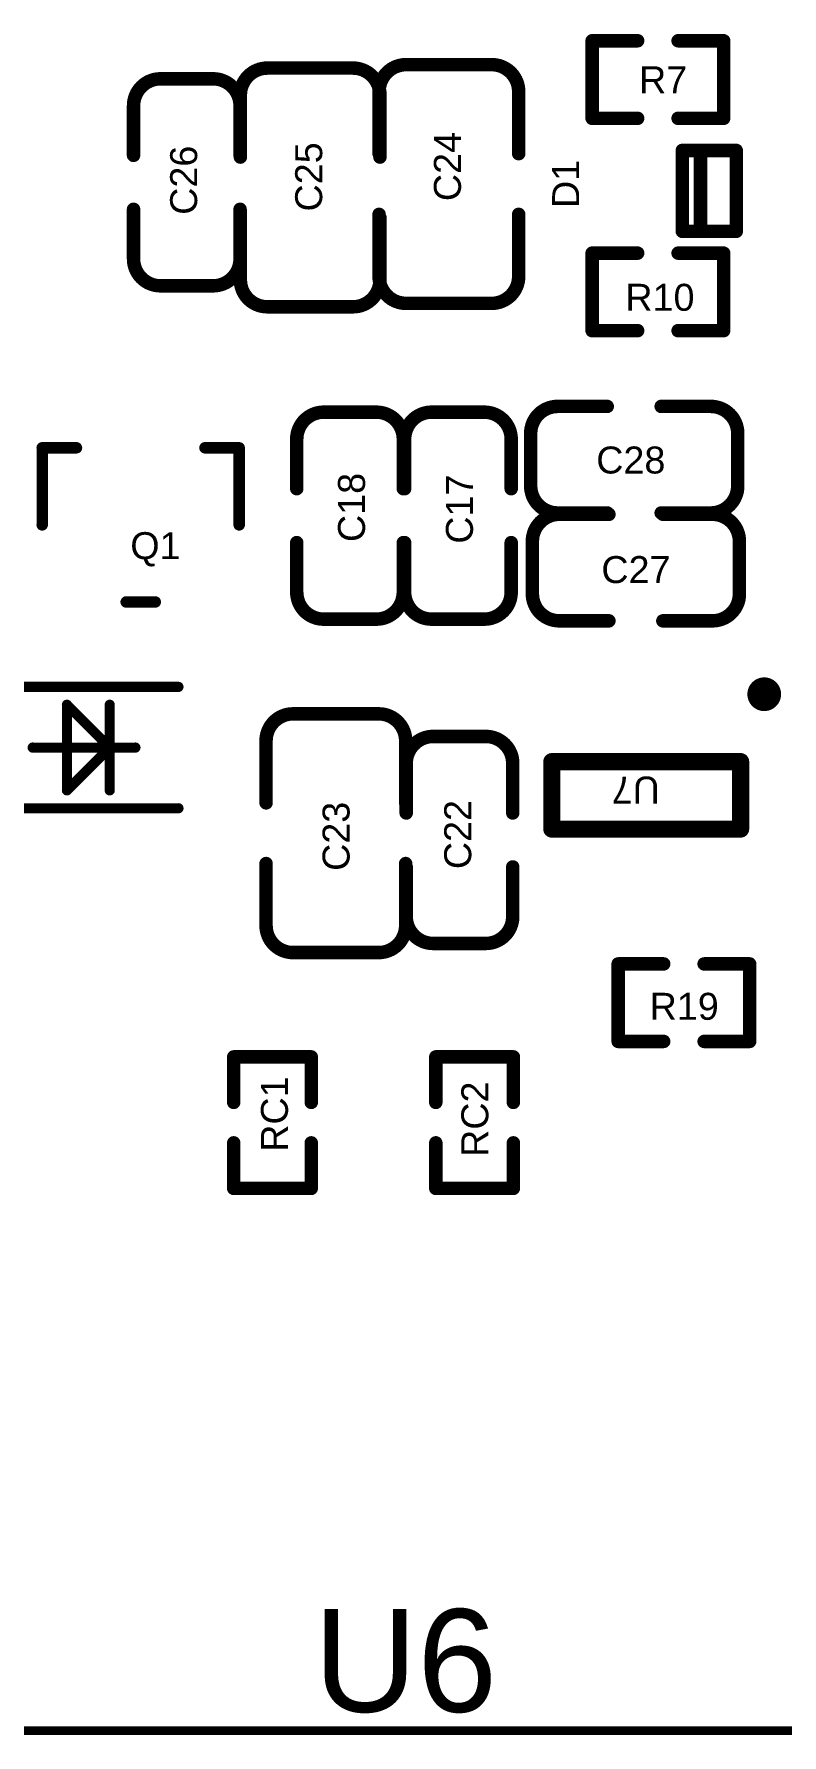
# Model space of a CAD drawing. Header units: millimetres. Extents: x 75.7 to 126.2, y 35 to 114.6.
# Drawn here: x 95.73 to 106.82, y 34.96 to 60.19 of the extents above; entities that cross this region are included whole.
import ezdxf

# ---------------------------------------------------------------- set-up
doc = ezdxf.new("R2010")
doc.units = ezdxf.units.MM
doc.layers.add('KeepOutLayer', color=6, linetype='Continuous')
doc.layers.add('TopOverlay', color=2, linetype='Continuous')
doc.styles.add('Arial', font='arial.ttf', dxfattribs={"height": 0.2})

# ---------------------------------------------------------------- blocks, each defined once
blk = doc.blocks.new('LC_SOT_23_5_6')
at = {"layer": 'TopOverlay', "const_width": 0.254}
for points in [[(-0.5, 1.4), (-0.5, -1.4)], [(-0.5, 1.4), (0.5, 1.4)], [(0.5, 1.4), (0.5, -1.4)], [(-0.5, -1.4), (0.5, -1.4)]]:
    blk.add_lwpolyline(points, dxfattribs=at)
at = {"layer": 'TopOverlay'}
for points, const_width in [([(-0.563, 1.4, 1), (-0.436, 1.4, 1)], 0.127), ([(-0.563, 1.4, 1), (-0.436, 1.4, 1)], 0.127), ([(0.437, 1.4, 1), (0.564, 1.4, 1)], 0.127), ([(0.437, 1.4, 1), (0.564, 1.4, 1)], 0.127), ([(-0.563, -1.4, 1), (-0.436, -1.4, 1)], 0.127), ([(-0.563, -1.4, 1), (-0.436, -1.4, 1)], 0.127), ([(0.437, -1.4, 1), (0.564, -1.4, 1)], 0.127), ([(0.437, -1.4, 1), (0.564, -1.4, 1)], 0.127), ([(1.625, -1.75, 1), (1.375, -1.75, 1)], 0.25), ([(1.313, -1.75, 1), (1.438, -1.75, 1)], 0.125), ([(1.563, -1.75, 1), (1.688, -1.75, 1)], 0.125)]:
    blk.add_lwpolyline(points, format="xyb", close=True, dxfattribs=dict(at, const_width=const_width))
blk = doc.blocks.new('LC_0402_R_24')
at = {"layer": 'TopOverlay', "const_width": 0.2}
for points in [[(-0.975, 0.575), (-0.975, -0.575)], [(-0.975, 0.575), (-0.3, 0.575)], [(0.3, 0.575), (0.975, 0.575)], [(0.975, 0.575), (0.975, -0.575)], [(-0.975, -0.575), (-0.3, -0.575)], [(0.3, -0.575), (0.975, -0.575)]]:
    blk.add_lwpolyline(points, dxfattribs=at)
at = {"layer": 'TopOverlay', "const_width": 0.1}
for points in [[(-1.025, 0.575, 1), (-0.925, 0.575, 1)], [(-1.025, 0.575, 1), (-0.925, 0.575, 1)], [(-0.35, 0.575, 1), (-0.25, 0.575, 1)], [(0.25, 0.575, 1), (0.35, 0.575, 1)], [(0.925, 0.575, 1), (1.025, 0.575, 1)], [(0.925, 0.575, 1), (1.025, 0.575, 1)], [(-1.025, -0.575, 1), (-0.925, -0.575, 1)], [(-1.025, -0.575, 1), (-0.925, -0.575, 1)], [(-0.35, -0.575, 1), (-0.25, -0.575, 1)], [(0.25, -0.575, 1), (0.35, -0.575, 1)], [(0.925, -0.575, 1), (1.025, -0.575, 1)], [(0.925, -0.575, 1), (1.025, -0.575, 1)]]:
    blk.add_lwpolyline(points, format="xyb", close=True, dxfattribs=at)
blk = doc.blocks.new('LC_0402_R_25')
at = {"layer": 'TopOverlay', "const_width": 0.2}
for points in [[(-0.975, 0.575), (-0.975, -0.575)], [(-0.975, 0.575), (-0.3, 0.575)], [(0.3, 0.575), (0.975, 0.575)], [(0.975, 0.575), (0.975, -0.575)], [(-0.975, -0.575), (-0.3, -0.575)], [(0.3, -0.575), (0.975, -0.575)]]:
    blk.add_lwpolyline(points, dxfattribs=at)
at = {"layer": 'TopOverlay', "const_width": 0.1}
for points in [[(-1.025, 0.575, 1), (-0.925, 0.575, 1)], [(-1.025, 0.575, 1), (-0.925, 0.575, 1)], [(-0.35, 0.575, 1), (-0.25, 0.575, 1)], [(0.25, 0.575, 1), (0.35, 0.575, 1)], [(0.925, 0.575, 1), (1.025, 0.575, 1)], [(0.925, 0.575, 1), (1.025, 0.575, 1)], [(-1.025, -0.575, 1), (-0.925, -0.575, 1)], [(-1.025, -0.575, 1), (-0.925, -0.575, 1)], [(-0.35, -0.575, 1), (-0.25, -0.575, 1)], [(0.25, -0.575, 1), (0.35, -0.575, 1)], [(0.925, -0.575, 1), (1.025, -0.575, 1)], [(0.925, -0.575, 1), (1.025, -0.575, 1)]]:
    blk.add_lwpolyline(points, format="xyb", close=True, dxfattribs=at)
blk = doc.blocks.new('LC_0402_R_26')
at = {"layer": 'TopOverlay', "const_width": 0.2}
for points in [[(-0.975, -0.575), (-0.975, 0.575)], [(-0.975, 0.575), (-0.3, 0.575)], [(0.3, 0.575), (0.975, 0.575)], [(0.975, -0.575), (0.975, 0.575)], [(-0.975, -0.575), (-0.3, -0.575)], [(0.3, -0.575), (0.975, -0.575)]]:
    blk.add_lwpolyline(points, dxfattribs=at)
at = {"layer": 'TopOverlay', "const_width": 0.1}
for points in [[(-1.025, 0.575, 1), (-0.925, 0.575, 1)], [(-1.025, 0.575, 1), (-0.925, 0.575, 1)], [(-0.35, 0.575, 1), (-0.25, 0.575, 1)], [(0.25, 0.575, 1), (0.35, 0.575, 1)], [(0.925, 0.575, 1), (1.025, 0.575, 1)], [(0.925, 0.575, 1), (1.025, 0.575, 1)], [(-1.025, -0.575, 1), (-0.925, -0.575, 1)], [(-1.025, -0.575, 1), (-0.925, -0.575, 1)], [(-0.35, -0.575, 1), (-0.25, -0.575, 1)], [(0.25, -0.575, 1), (0.35, -0.575, 1)], [(0.925, -0.575, 1), (1.025, -0.575, 1)], [(0.925, -0.575, 1), (1.025, -0.575, 1)]]:
    blk.add_lwpolyline(points, format="xyb", close=True, dxfattribs=at)
blk = doc.blocks.new('LC_0402_R_32')
at = {"layer": 'TopOverlay', "const_width": 0.2}
for points in [[(-0.975, -0.575), (-0.975, 0.575)], [(-0.975, 0.575), (-0.3, 0.575)], [(0.3, 0.575), (0.975, 0.575)], [(0.975, -0.575), (0.975, 0.575)], [(-0.975, -0.575), (-0.3, -0.575)], [(0.3, -0.575), (0.975, -0.575)]]:
    blk.add_lwpolyline(points, dxfattribs=at)
at = {"layer": 'TopOverlay', "const_width": 0.1}
for points in [[(-1.025, 0.575, 1), (-0.925, 0.575, 1)], [(-1.025, 0.575, 1), (-0.925, 0.575, 1)], [(-0.35, 0.575, 1), (-0.25, 0.575, 1)], [(0.25, 0.575, 1), (0.35, 0.575, 1)], [(0.925, 0.575, 1), (1.025, 0.575, 1)], [(0.925, 0.575, 1), (1.025, 0.575, 1)], [(-1.025, -0.575, 1), (-0.925, -0.575, 1)], [(-1.025, -0.575, 1), (-0.925, -0.575, 1)], [(-0.35, -0.575, 1), (-0.25, -0.575, 1)], [(0.25, -0.575, 1), (0.35, -0.575, 1)], [(0.925, -0.575, 1), (1.025, -0.575, 1)], [(0.925, -0.575, 1), (1.025, -0.575, 1)]]:
    blk.add_lwpolyline(points, format="xyb", close=True, dxfattribs=at)
blk = doc.blocks.new('LC_0402_R_34')
at = {"layer": 'TopOverlay', "const_width": 0.2}
for points in [[(-0.975, -0.575), (-0.975, 0.575)], [(-0.975, 0.575), (-0.3, 0.575)], [(0.3, 0.575), (0.975, 0.575)], [(0.975, -0.575), (0.975, 0.575)], [(-0.975, -0.575), (-0.3, -0.575)], [(0.3, -0.575), (0.975, -0.575)]]:
    blk.add_lwpolyline(points, dxfattribs=at)
at = {"layer": 'TopOverlay', "const_width": 0.1}
for points in [[(-1.025, 0.575, 1), (-0.925, 0.575, 1)], [(-1.025, 0.575, 1), (-0.925, 0.575, 1)], [(-0.35, 0.575, 1), (-0.25, 0.575, 1)], [(0.25, 0.575, 1), (0.35, 0.575, 1)], [(0.925, 0.575, 1), (1.025, 0.575, 1)], [(0.925, 0.575, 1), (1.025, 0.575, 1)], [(-1.025, -0.575, 1), (-0.925, -0.575, 1)], [(-1.025, -0.575, 1), (-0.925, -0.575, 1)], [(-0.35, -0.575, 1), (-0.25, -0.575, 1)], [(0.25, -0.575, 1), (0.35, -0.575, 1)], [(0.925, -0.575, 1), (1.025, -0.575, 1)], [(0.925, -0.575, 1), (1.025, -0.575, 1)]]:
    blk.add_lwpolyline(points, format="xyb", close=True, dxfattribs=at)
blk = doc.blocks.new('SOT_23___GDS_45')
at = {"layer": 'TopOverlay', "const_width": 0.17}
for points in [[(-1.458, 0), (-1.458, 1.143)], [(-1.458, 1.143), (-0.95, 1.143)], [(0.955, 1.143), (1.463, 1.143)], [(1.463, 0), (1.463, 1.143)], [(-0.213, -1.143), (0.218, -1.143)]]:
    blk.add_lwpolyline(points, dxfattribs=at)
at = {"layer": 'TopOverlay', "const_width": 0.085}
for points in [[(-1.501, 1.143, 1), (-1.416, 1.143, 1)], [(-1.501, 1.143, 1), (-1.416, 1.143, 1)], [(-0.993, 1.143, 1), (-0.908, 1.143, 1)], [(0.912, 1.143, 1), (0.997, 1.143, 1)], [(1.42, 1.143, 1), (1.505, 1.143, 1)], [(1.42, 1.143, 1), (1.505, 1.143, 1)], [(-1.501, 0, 1), (-1.416, 0, 1)], [(1.42, 0, 1), (1.505, 0, 1)], [(-0.256, -1.143, 1), (-0.171, -1.143, 1)], [(0.176, -1.143, 1), (0.261, -1.143, 1)]]:
    blk.add_lwpolyline(points, format="xyb", close=True, dxfattribs=at)
blk = doc.blocks.new('SDO123_53')
at = {"layer": 'TopOverlay', "const_width": 0.15}
for points in [[(-1.4, 0.9), (1.4, 0.9)], [(-0.254, 0.635), (0.254, 0.127)], [(-0.254, -0.254), (-0.254, 0.635)], [(0.381, -0.635), (0.381, 0.635)], [(-0.762, 0), (0.762, 0)], [(-0.254, -0.635), (0.254, -0.127)], [(-0.254, -0.635), (-0.254, -0.254)], [(-1.4, -0.9), (1.4, -0.9)]]:
    blk.add_lwpolyline(points, dxfattribs=at)
at = {"layer": 'TopOverlay', "const_width": 0.075}
for points in [[(-1.438, 0.9, 1), (-1.362, 0.9, 1)], [(1.362, 0.9, 1), (1.438, 0.9, 1)], [(-0.292, 0.635, 1), (-0.216, 0.635, 1)], [(-0.292, 0.635, 1), (-0.216, 0.635, 1)], [(0.343, 0.635, 1), (0.419, 0.635, 1)], [(-0.8, 0, 1), (-0.724, 0, 1)], [(0.216, 0.127, 1), (0.292, 0.127, 1)], [(0.724, 0, 1), (0.8, 0, 1)], [(-0.292, -0.254, 1), (-0.216, -0.254, 1)], [(-0.292, -0.254, 1), (-0.216, -0.254, 1)], [(0.216, -0.127, 1), (0.292, -0.127, 1)], [(-0.292, -0.635, 1), (-0.216, -0.635, 1)], [(-0.292, -0.635, 1), (-0.216, -0.635, 1)], [(0.343, -0.635, 1), (0.419, -0.635, 1)], [(-1.438, -0.9, 1), (-1.362, -0.9, 1)], [(1.362, -0.9, 1), (1.438, -0.9, 1)]]:
    blk.add_lwpolyline(points, format="xyb", close=True, dxfattribs=at)
blk = doc.blocks.new('LC_SOD_323_55')
at = {"layer": 'TopOverlay', "const_width": 0.2}
for points in [[(-0.4, 0.6), (0.4, 0.6)], [(-0.4, -0.6), (-0.4, 0.6)], [(-0.13, -0.6), (-0.13, 0.6)], [(0.4, -0.6), (0.4, 0.6)], [(-0.4, -0.6), (0.4, -0.6)]]:
    blk.add_lwpolyline(points, dxfattribs=at)
at = {"layer": 'TopOverlay', "const_width": 0.1}
for points in [[(-0.45, 0.6, 1), (-0.35, 0.6, 1)], [(-0.45, 0.6, 1), (-0.35, 0.6, 1)], [(-0.18, 0.6, 1), (-0.08, 0.6, 1)], [(0.35, 0.6, 1), (0.45, 0.6, 1)], [(0.35, 0.6, 1), (0.45, 0.6, 1)], [(-0.45, -0.6, 1), (-0.35, -0.6, 1)], [(-0.45, -0.6, 1), (-0.35, -0.6, 1)], [(-0.18, -0.6, 1), (-0.08, -0.6, 1)], [(0.35, -0.6, 1), (0.45, -0.6, 1)], [(0.35, -0.6, 1), (0.45, -0.6, 1)]]:
    blk.add_lwpolyline(points, format="xyb", close=True, dxfattribs=at)
blk = doc.blocks.new('LC_0603_C_62')
at = {"layer": 'TopOverlay', "const_width": 0.2}
for points in [[(-1.535, 0.39, -0.414213), (-1.135, 0.79)], [(1.135, 0.79, -0.414213), (1.535, 0.39)], [(-1.135, -0.79, -0.414213), (-1.535, -0.39)], [(1.535, -0.39, -0.414213), (1.135, -0.79)]]:
    blk.add_lwpolyline(points, format="xyb", dxfattribs=at)
for points in [[(-1.135, 0.79), (-0.4, 0.79)], [(0.4, 0.79), (1.135, 0.79)], [(-1.535, -0.39), (-1.535, 0.39)], [(1.535, -0.39), (1.535, 0.39)], [(-1.135, -0.79), (-0.4, -0.79)], [(0.4, -0.79), (1.135, -0.79)]]:
    blk.add_lwpolyline(points, dxfattribs=at)
at = {"layer": 'TopOverlay', "const_width": 0.1}
for points in [[(-1.185, 0.79, 1), (-1.085, 0.79, 1)], [(-1.185, 0.79, 1), (-1.085, 0.79, 1)], [(-0.45, 0.79, 1), (-0.35, 0.79, 1)], [(0.35, 0.79, 1), (0.45, 0.79, 1)], [(1.085, 0.79, 1), (1.185, 0.79, 1)], [(1.085, 0.79, 1), (1.185, 0.79, 1)], [(-1.585, 0.39, 1), (-1.485, 0.39, 1)], [(-1.585, 0.39, 1), (-1.485, 0.39, 1)], [(1.485, 0.39, 1), (1.585, 0.39, 1)], [(1.485, 0.39, 1), (1.585, 0.39, 1)], [(-1.585, -0.39, 1), (-1.485, -0.39, 1)], [(-1.585, -0.39, 1), (-1.485, -0.39, 1)], [(1.485, -0.39, 1), (1.585, -0.39, 1)], [(1.485, -0.39, 1), (1.585, -0.39, 1)], [(-1.185, -0.79, 1), (-1.085, -0.79, 1)], [(-1.185, -0.79, 1), (-1.085, -0.79, 1)], [(-0.45, -0.79, 1), (-0.35, -0.79, 1)], [(0.35, -0.79, 1), (0.45, -0.79, 1)], [(1.085, -0.79, 1), (1.185, -0.79, 1)], [(1.085, -0.79, 1), (1.185, -0.79, 1)]]:
    blk.add_lwpolyline(points, format="xyb", close=True, dxfattribs=at)
blk = doc.blocks.new('LC_0603_C_63')
at = {"layer": 'TopOverlay', "const_width": 0.2}
for points in [[(-1.535, 0.39, -0.414213), (-1.135, 0.79)], [(1.135, 0.79, -0.414213), (1.535, 0.39)], [(-1.135, -0.79, -0.414213), (-1.535, -0.39)], [(1.535, -0.39, -0.414213), (1.135, -0.79)]]:
    blk.add_lwpolyline(points, format="xyb", dxfattribs=at)
for points in [[(-1.135, 0.79), (-0.4, 0.79)], [(0.4, 0.79), (1.135, 0.79)], [(-1.535, -0.39), (-1.535, 0.39)], [(1.535, -0.39), (1.535, 0.39)], [(-1.135, -0.79), (-0.4, -0.79)], [(0.4, -0.79), (1.135, -0.79)]]:
    blk.add_lwpolyline(points, dxfattribs=at)
at = {"layer": 'TopOverlay', "const_width": 0.1}
for points in [[(-1.185, 0.79, 1), (-1.085, 0.79, 1)], [(-1.185, 0.79, 1), (-1.085, 0.79, 1)], [(-0.45, 0.79, 1), (-0.35, 0.79, 1)], [(0.35, 0.79, 1), (0.45, 0.79, 1)], [(1.085, 0.79, 1), (1.185, 0.79, 1)], [(1.085, 0.79, 1), (1.185, 0.79, 1)], [(-1.585, 0.39, 1), (-1.485, 0.39, 1)], [(-1.585, 0.39, 1), (-1.485, 0.39, 1)], [(1.485, 0.39, 1), (1.585, 0.39, 1)], [(1.485, 0.39, 1), (1.585, 0.39, 1)], [(-1.585, -0.39, 1), (-1.485, -0.39, 1)], [(-1.585, -0.39, 1), (-1.485, -0.39, 1)], [(1.485, -0.39, 1), (1.585, -0.39, 1)], [(1.485, -0.39, 1), (1.585, -0.39, 1)], [(-1.185, -0.79, 1), (-1.085, -0.79, 1)], [(-1.185, -0.79, 1), (-1.085, -0.79, 1)], [(-0.45, -0.79, 1), (-0.35, -0.79, 1)], [(0.35, -0.79, 1), (0.45, -0.79, 1)], [(1.085, -0.79, 1), (1.185, -0.79, 1)], [(1.085, -0.79, 1), (1.185, -0.79, 1)]]:
    blk.add_lwpolyline(points, format="xyb", close=True, dxfattribs=at)
blk = doc.blocks.new('LC_0603_C_64')
at = {"layer": 'TopOverlay', "const_width": 0.2}
for points in [[(-1.535, 0.39, -0.414213), (-1.135, 0.79)], [(1.135, 0.79, -0.414213), (1.535, 0.39)], [(-1.135, -0.79, -0.414213), (-1.535, -0.39)], [(1.535, -0.39, -0.414213), (1.135, -0.79)]]:
    blk.add_lwpolyline(points, format="xyb", dxfattribs=at)
for points in [[(-0.4, 0.79), (-1.135, 0.79)], [(1.135, 0.79), (0.4, 0.79)], [(-1.535, -0.39), (-1.535, 0.39)], [(1.535, -0.39), (1.535, 0.39)], [(-0.4, -0.79), (-1.135, -0.79)], [(1.135, -0.79), (0.4, -0.79)]]:
    blk.add_lwpolyline(points, dxfattribs=at)
at = {"layer": 'TopOverlay', "const_width": 0.1}
for points in [[(-1.185, 0.79, 1), (-1.085, 0.79, 1)], [(-1.185, 0.79, 1), (-1.085, 0.79, 1)], [(-0.45, 0.79, 1), (-0.35, 0.79, 1)], [(0.35, 0.79, 1), (0.45, 0.79, 1)], [(1.085, 0.79, 1), (1.185, 0.79, 1)], [(1.085, 0.79, 1), (1.185, 0.79, 1)], [(-1.585, 0.39, 1), (-1.485, 0.39, 1)], [(-1.585, 0.39, 1), (-1.485, 0.39, 1)], [(1.485, 0.39, 1), (1.585, 0.39, 1)], [(1.485, 0.39, 1), (1.585, 0.39, 1)], [(-1.585, -0.39, 1), (-1.485, -0.39, 1)], [(-1.585, -0.39, 1), (-1.485, -0.39, 1)], [(1.485, -0.39, 1), (1.585, -0.39, 1)], [(1.485, -0.39, 1), (1.585, -0.39, 1)], [(-1.185, -0.79, 1), (-1.085, -0.79, 1)], [(-1.185, -0.79, 1), (-1.085, -0.79, 1)], [(-0.45, -0.79, 1), (-0.35, -0.79, 1)], [(0.35, -0.79, 1), (0.45, -0.79, 1)], [(1.085, -0.79, 1), (1.185, -0.79, 1)], [(1.085, -0.79, 1), (1.185, -0.79, 1)]]:
    blk.add_lwpolyline(points, format="xyb", close=True, dxfattribs=at)
blk = doc.blocks.new('LC_0805_C_65')
at = {"layer": 'TopOverlay', "const_width": 0.2}
for points in [[(-1.77, 0.635, -0.414214), (-1.37, 1.035)], [(1.37, 1.035, -0.414213), (1.77, 0.635)], [(-1.37, -1.035, -0.414213), (-1.77, -0.635)], [(1.77, -0.635, -0.414214), (1.37, -1.035)]]:
    blk.add_lwpolyline(points, format="xyb", dxfattribs=at)
for points in [[(-0.45, 1.035), (-1.37, 1.035)], [(1.37, 1.035), (0.45, 1.035)], [(-1.77, -0.635), (-1.77, 0.635)], [(1.77, -0.635), (1.77, 0.635)], [(-0.45, -1.035), (-1.37, -1.035)], [(1.37, -1.035), (0.45, -1.035)]]:
    blk.add_lwpolyline(points, dxfattribs=at)
at = {"layer": 'TopOverlay', "const_width": 0.1}
for points in [[(-1.42, 1.035, 1), (-1.32, 1.035, 1)], [(-1.42, 1.035, 1), (-1.32, 1.035, 1)], [(-0.5, 1.035, 1), (-0.4, 1.035, 1)], [(0.4, 1.035, 1), (0.5, 1.035, 1)], [(1.32, 1.035, 1), (1.42, 1.035, 1)], [(1.32, 1.035, 1), (1.42, 1.035, 1)], [(-1.82, 0.635, 1), (-1.72, 0.635, 1)], [(-1.82, 0.635, 1), (-1.72, 0.635, 1)], [(1.72, 0.635, 1), (1.82, 0.635, 1)], [(1.72, 0.635, 1), (1.82, 0.635, 1)], [(-1.82, -0.635, 1), (-1.72, -0.635, 1)], [(-1.82, -0.635, 1), (-1.72, -0.635, 1)], [(1.72, -0.635, 1), (1.82, -0.635, 1)], [(1.72, -0.635, 1), (1.82, -0.635, 1)], [(-1.42, -1.035, 1), (-1.32, -1.035, 1)], [(-1.42, -1.035, 1), (-1.32, -1.035, 1)], [(-0.5, -1.035, 1), (-0.4, -1.035, 1)], [(0.4, -1.035, 1), (0.5, -1.035, 1)], [(1.32, -1.035, 1), (1.42, -1.035, 1)], [(1.32, -1.035, 1), (1.42, -1.035, 1)]]:
    blk.add_lwpolyline(points, format="xyb", close=True, dxfattribs=at)
blk = doc.blocks.new('LC_0805_C_66')
at = {"layer": 'TopOverlay', "const_width": 0.2}
for points in [[(-1.77, 0.635, -0.414214), (-1.37, 1.035)], [(1.37, 1.035, -0.414213), (1.77, 0.635)], [(-1.37, -1.035, -0.414213), (-1.77, -0.635)], [(1.77, -0.635, -0.414214), (1.37, -1.035)]]:
    blk.add_lwpolyline(points, format="xyb", dxfattribs=at)
for points in [[(-0.45, 1.035), (-1.37, 1.035)], [(1.37, 1.035), (0.45, 1.035)], [(-1.77, -0.635), (-1.77, 0.635)], [(1.77, -0.635), (1.77, 0.635)], [(-0.45, -1.035), (-1.37, -1.035)], [(1.37, -1.035), (0.45, -1.035)]]:
    blk.add_lwpolyline(points, dxfattribs=at)
at = {"layer": 'TopOverlay', "const_width": 0.1}
for points in [[(-1.42, 1.035, 1), (-1.32, 1.035, 1)], [(-1.42, 1.035, 1), (-1.32, 1.035, 1)], [(-0.5, 1.035, 1), (-0.4, 1.035, 1)], [(0.4, 1.035, 1), (0.5, 1.035, 1)], [(1.32, 1.035, 1), (1.42, 1.035, 1)], [(1.32, 1.035, 1), (1.42, 1.035, 1)], [(-1.82, 0.635, 1), (-1.72, 0.635, 1)], [(-1.82, 0.635, 1), (-1.72, 0.635, 1)], [(1.72, 0.635, 1), (1.82, 0.635, 1)], [(1.72, 0.635, 1), (1.82, 0.635, 1)], [(-1.82, -0.635, 1), (-1.72, -0.635, 1)], [(-1.82, -0.635, 1), (-1.72, -0.635, 1)], [(1.72, -0.635, 1), (1.82, -0.635, 1)], [(1.72, -0.635, 1), (1.82, -0.635, 1)], [(-1.42, -1.035, 1), (-1.32, -1.035, 1)], [(-1.42, -1.035, 1), (-1.32, -1.035, 1)], [(-0.5, -1.035, 1), (-0.4, -1.035, 1)], [(0.4, -1.035, 1), (0.5, -1.035, 1)], [(1.32, -1.035, 1), (1.42, -1.035, 1)], [(1.32, -1.035, 1), (1.42, -1.035, 1)]]:
    blk.add_lwpolyline(points, format="xyb", close=True, dxfattribs=at)
blk = doc.blocks.new('LC_0805_C_67')
at = {"layer": 'TopOverlay', "const_width": 0.2}
for points in [[(-1.77, 0.635, -0.414214), (-1.37, 1.035)], [(1.37, 1.035, -0.414213), (1.77, 0.635)], [(-1.37, -1.035, -0.414213), (-1.77, -0.635)], [(1.77, -0.635, -0.414214), (1.37, -1.035)]]:
    blk.add_lwpolyline(points, format="xyb", dxfattribs=at)
for points in [[(-0.45, 1.035), (-1.37, 1.035)], [(1.37, 1.035), (0.45, 1.035)], [(-1.77, -0.635), (-1.77, 0.635)], [(1.77, -0.635), (1.77, 0.635)], [(-0.45, -1.035), (-1.37, -1.035)], [(1.37, -1.035), (0.45, -1.035)]]:
    blk.add_lwpolyline(points, dxfattribs=at)
at = {"layer": 'TopOverlay', "const_width": 0.1}
for points in [[(-1.42, 1.035, 1), (-1.32, 1.035, 1)], [(-1.42, 1.035, 1), (-1.32, 1.035, 1)], [(-0.5, 1.035, 1), (-0.4, 1.035, 1)], [(0.4, 1.035, 1), (0.5, 1.035, 1)], [(1.32, 1.035, 1), (1.42, 1.035, 1)], [(1.32, 1.035, 1), (1.42, 1.035, 1)], [(-1.82, 0.635, 1), (-1.72, 0.635, 1)], [(-1.82, 0.635, 1), (-1.72, 0.635, 1)], [(1.72, 0.635, 1), (1.82, 0.635, 1)], [(1.72, 0.635, 1), (1.82, 0.635, 1)], [(-1.82, -0.635, 1), (-1.72, -0.635, 1)], [(-1.82, -0.635, 1), (-1.72, -0.635, 1)], [(1.72, -0.635, 1), (1.82, -0.635, 1)], [(1.72, -0.635, 1), (1.82, -0.635, 1)], [(-1.42, -1.035, 1), (-1.32, -1.035, 1)], [(-1.42, -1.035, 1), (-1.32, -1.035, 1)], [(-0.5, -1.035, 1), (-0.4, -1.035, 1)], [(0.4, -1.035, 1), (0.5, -1.035, 1)], [(1.32, -1.035, 1), (1.42, -1.035, 1)], [(1.32, -1.035, 1), (1.42, -1.035, 1)]]:
    blk.add_lwpolyline(points, format="xyb", close=True, dxfattribs=at)
blk = doc.blocks.new('LC_0603_C_68')
at = {"layer": 'TopOverlay', "const_width": 0.2}
for points in [[(-1.535, 0.39, -0.414213), (-1.135, 0.79)], [(1.135, 0.79, -0.414213), (1.535, 0.39)], [(-1.135, -0.79, -0.414213), (-1.535, -0.39)], [(1.535, -0.39, -0.414213), (1.135, -0.79)]]:
    blk.add_lwpolyline(points, format="xyb", dxfattribs=at)
for points in [[(-0.4, 0.79), (-1.135, 0.79)], [(1.135, 0.79), (0.4, 0.79)], [(-1.535, -0.39), (-1.535, 0.39)], [(1.535, -0.39), (1.535, 0.39)], [(-0.4, -0.79), (-1.135, -0.79)], [(1.135, -0.79), (0.4, -0.79)]]:
    blk.add_lwpolyline(points, dxfattribs=at)
at = {"layer": 'TopOverlay', "const_width": 0.1}
for points in [[(-1.185, 0.79, 1), (-1.085, 0.79, 1)], [(-1.185, 0.79, 1), (-1.085, 0.79, 1)], [(-0.45, 0.79, 1), (-0.35, 0.79, 1)], [(0.35, 0.79, 1), (0.45, 0.79, 1)], [(1.085, 0.79, 1), (1.185, 0.79, 1)], [(1.085, 0.79, 1), (1.185, 0.79, 1)], [(-1.585, 0.39, 1), (-1.485, 0.39, 1)], [(-1.585, 0.39, 1), (-1.485, 0.39, 1)], [(1.485, 0.39, 1), (1.585, 0.39, 1)], [(1.485, 0.39, 1), (1.585, 0.39, 1)], [(-1.585, -0.39, 1), (-1.485, -0.39, 1)], [(-1.585, -0.39, 1), (-1.485, -0.39, 1)], [(1.485, -0.39, 1), (1.585, -0.39, 1)], [(1.485, -0.39, 1), (1.585, -0.39, 1)], [(-1.185, -0.79, 1), (-1.085, -0.79, 1)], [(-1.185, -0.79, 1), (-1.085, -0.79, 1)], [(-0.45, -0.79, 1), (-0.35, -0.79, 1)], [(0.35, -0.79, 1), (0.45, -0.79, 1)], [(1.085, -0.79, 1), (1.185, -0.79, 1)], [(1.085, -0.79, 1), (1.185, -0.79, 1)]]:
    blk.add_lwpolyline(points, format="xyb", close=True, dxfattribs=at)
blk = doc.blocks.new('LC_0603_C_72')
at = {"layer": 'TopOverlay', "const_width": 0.2}
for points in [[(-1.535, 0.39, -0.414213), (-1.135, 0.79)], [(1.135, 0.79, -0.414213), (1.535, 0.39)], [(-1.135, -0.79, -0.414213), (-1.535, -0.39)], [(1.535, -0.39, -0.414213), (1.135, -0.79)]]:
    blk.add_lwpolyline(points, format="xyb", dxfattribs=at)
for points in [[(-0.4, 0.79), (-1.135, 0.79)], [(1.135, 0.79), (0.4, 0.79)], [(-1.535, -0.39), (-1.535, 0.39)], [(1.535, -0.39), (1.535, 0.39)], [(-0.4, -0.79), (-1.135, -0.79)], [(1.135, -0.79), (0.4, -0.79)]]:
    blk.add_lwpolyline(points, dxfattribs=at)
at = {"layer": 'TopOverlay', "const_width": 0.1}
for points in [[(-1.185, 0.79, 1), (-1.085, 0.79, 1)], [(-1.185, 0.79, 1), (-1.085, 0.79, 1)], [(-0.45, 0.79, 1), (-0.35, 0.79, 1)], [(0.35, 0.79, 1), (0.45, 0.79, 1)], [(1.085, 0.79, 1), (1.185, 0.79, 1)], [(1.085, 0.79, 1), (1.185, 0.79, 1)], [(-1.585, 0.39, 1), (-1.485, 0.39, 1)], [(-1.585, 0.39, 1), (-1.485, 0.39, 1)], [(1.485, 0.39, 1), (1.585, 0.39, 1)], [(1.485, 0.39, 1), (1.585, 0.39, 1)], [(-1.585, -0.39, 1), (-1.485, -0.39, 1)], [(-1.585, -0.39, 1), (-1.485, -0.39, 1)], [(1.485, -0.39, 1), (1.585, -0.39, 1)], [(1.485, -0.39, 1), (1.585, -0.39, 1)], [(-1.185, -0.79, 1), (-1.085, -0.79, 1)], [(-1.185, -0.79, 1), (-1.085, -0.79, 1)], [(-0.45, -0.79, 1), (-0.35, -0.79, 1)], [(0.35, -0.79, 1), (0.45, -0.79, 1)], [(1.085, -0.79, 1), (1.185, -0.79, 1)], [(1.085, -0.79, 1), (1.185, -0.79, 1)]]:
    blk.add_lwpolyline(points, format="xyb", close=True, dxfattribs=at)
blk = doc.blocks.new('LC_0603_C_73')
at = {"layer": 'TopOverlay', "const_width": 0.2}
for points in [[(-1.535, 0.39, -0.414213), (-1.135, 0.79)], [(1.135, 0.79, -0.414213), (1.535, 0.39)], [(-1.135, -0.79, -0.414213), (-1.535, -0.39)], [(1.535, -0.39, -0.414213), (1.135, -0.79)]]:
    blk.add_lwpolyline(points, format="xyb", dxfattribs=at)
for points in [[(-0.4, 0.79), (-1.135, 0.79)], [(1.135, 0.79), (0.4, 0.79)], [(-1.535, -0.39), (-1.535, 0.39)], [(1.535, -0.39), (1.535, 0.39)], [(-0.4, -0.79), (-1.135, -0.79)], [(1.135, -0.79), (0.4, -0.79)]]:
    blk.add_lwpolyline(points, dxfattribs=at)
at = {"layer": 'TopOverlay', "const_width": 0.1}
for points in [[(-1.185, 0.79, 1), (-1.085, 0.79, 1)], [(-1.185, 0.79, 1), (-1.085, 0.79, 1)], [(-0.45, 0.79, 1), (-0.35, 0.79, 1)], [(0.35, 0.79, 1), (0.45, 0.79, 1)], [(1.085, 0.79, 1), (1.185, 0.79, 1)], [(1.085, 0.79, 1), (1.185, 0.79, 1)], [(-1.585, 0.39, 1), (-1.485, 0.39, 1)], [(-1.585, 0.39, 1), (-1.485, 0.39, 1)], [(1.485, 0.39, 1), (1.585, 0.39, 1)], [(1.485, 0.39, 1), (1.585, 0.39, 1)], [(-1.585, -0.39, 1), (-1.485, -0.39, 1)], [(-1.585, -0.39, 1), (-1.485, -0.39, 1)], [(1.485, -0.39, 1), (1.585, -0.39, 1)], [(1.485, -0.39, 1), (1.585, -0.39, 1)], [(-1.185, -0.79, 1), (-1.085, -0.79, 1)], [(-1.185, -0.79, 1), (-1.085, -0.79, 1)], [(-0.45, -0.79, 1), (-0.35, -0.79, 1)], [(0.35, -0.79, 1), (0.45, -0.79, 1)], [(1.085, -0.79, 1), (1.185, -0.79, 1)], [(1.085, -0.79, 1), (1.185, -0.79, 1)]]:
    blk.add_lwpolyline(points, format="xyb", close=True, dxfattribs=at)

msp = doc.modelspace()

# ---------------------------------------------------------------- linework, layer by layer
at = {"layer": 'KeepOutLayer', "const_width": 0.127}
msp.add_lwpolyline([(79.718, 35.027), (122.189, 35.027)], dxfattribs=at)

# ---------------------------------------------------------------- block references
for name, p in [('LC_0402_R_34', (104.978, 59.512)), ('LC_SOD_323_55', (105.74, 57.861)), ('LC_0402_R_32', (104.978, 56.363)), ('LC_0603_C_62', (104.627, 53.875)), ('SOT_23___GDS_45', (97.307, 52.908)), ('LC_0603_C_63', (104.652, 52.275)), ('SDO123_53', (96.469, 49.606)), ('LC_0402_R_26', (105.364, 45.823))]:
    msp.add_blockref(name, p)
for name, p, rotation in [('LC_0805_C_65', (99.822, 57.912), 270), ('LC_0805_C_66', (101.879, 57.963), 270), ('LC_0603_C_64', (97.993, 57.988), 270), ('LC_0603_C_72', (100.413, 53.045), 270), ('LC_0603_C_73', (102.013, 53.045), 270), ('LC_SOT_23_5_6', (104.805, 48.897), 90), ('LC_0805_C_67', (100.203, 48.336), 270), ('LC_0603_C_68', (102.036, 48.236), 270), ('LC_0402_R_25', (99.263, 44.044), 90), ('LC_0402_R_24', (102.26, 44.044), 90)]:
    msp.add_blockref(name, p, dxfattribs=dict(rotation=rotation))

# ---------------------------------------------------------------- texts
at = {"layer": 'TopOverlay', "style": 'Arial'}
for s, height, p in [('R7', 0.4, (104.699, 59.309)), ('R10', 0.4, (104.496, 56.083)), ('C28', 0.4, (104.064, 53.67)), ('Q1', 0.4, (97.155, 52.4)), ('C27', 0.4, (104.14, 52.045)), ('R19', 0.4, (104.856, 45.569)), ('U6', 1.524, (99.873, 35.306))]:
    msp.add_text(s, height=height, dxfattribs=at).set_placement(p)
for s, rotation, p in [('C25', 90, (100, 57.556)), ('C24', 90, (102.057, 57.709)), ('C26', 90, (98.146, 57.506)), ('D1', 90, (103.81, 57.607)), ('C18', 90, (100.635, 52.654)), ('C17', 90, (102.235, 52.629)), ('U7', 180, (105.008, 49.176)), ('C23', 90, (100.406, 47.777)), ('C22', 90, (102.21, 47.803)), ('RC1', 90, (99.492, 43.612)), ('RC2', 90, (102.464, 43.536))]:
    msp.add_text(s, height=0.4, rotation=rotation, dxfattribs=at).set_placement(p)

doc.saveas('drawing.dxf')
